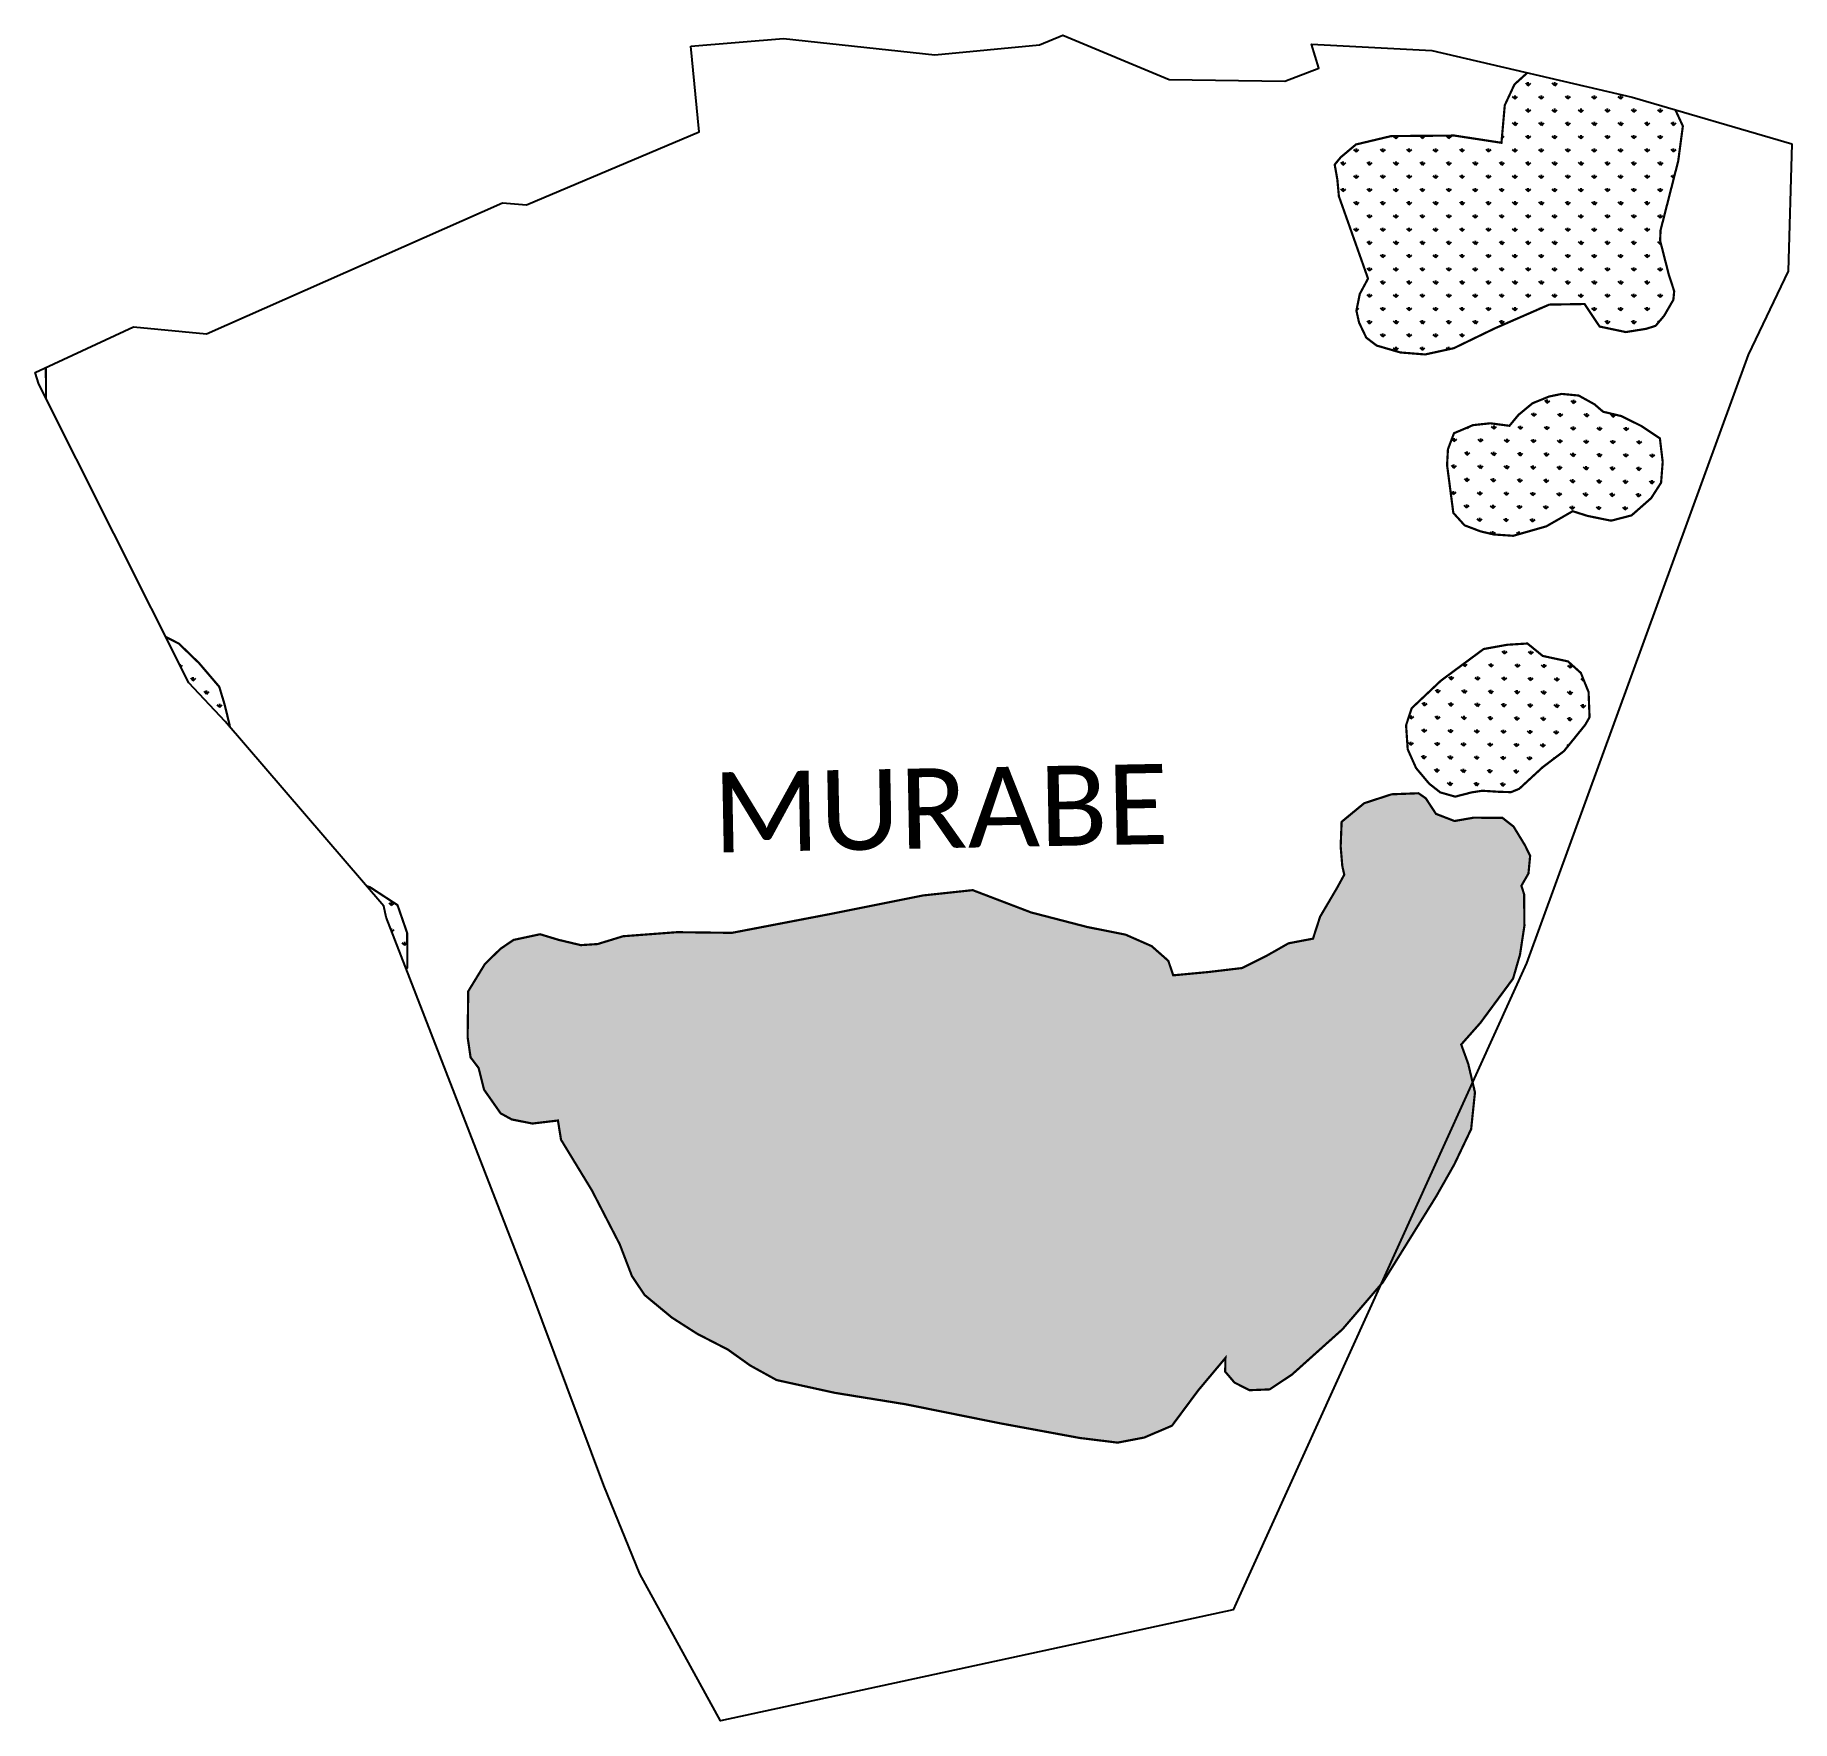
# Model space of a CAD drawing. Header units: metres. Extents: x 257914 to 260301, y 2182873 to 2185163.
import ezdxf

# ---------------------------------------------------------------- set-up
doc = ezdxf.new("R2010")
doc.units = ezdxf.units.M
for name, color, linetype in [('MANGROOVES', 112, 'Continuous'), ('village', 3, 'Continuous'), ('VILLAGE NAME', 250, 'Continuous')]:
    doc.layers.add(name, color=color, linetype=linetype)
doc.styles.get("Standard").update_dxf_attribs({"font": 'simplex.shx'})

msp = doc.modelspace()

# ---------------------------------------------------------------- hatches: boundary and pattern name
at = {"layer": 'MANGROOVES'}
h = msp.add_hatch(dxfattribs=at)
h.set_pattern_fill('GRASS', color=256)
h.paths.add_polyline_path([(260146.3, 2184991.7), (260152.6, 2185039.1), (260142.4, 2185061.1), (260142.4, 2185061.1), (260083.7, 2185078.3), (259941.3, 2185111.5), (259923.8, 2185095.7), (259910.6, 2185067.4), (259906.1, 2185016.4), (259842.1, 2185026.2), (259756.3, 2185025.5), (259708.4, 2185014.1), (259687.8, 2184996.8), (259679.5, 2184986.8), (259683.1, 2184966.5), (259685.2, 2184943.7), (259724.8, 2184831.9), (259713.6, 2184811.1), (259709, 2184788.4), (259712.6, 2184772.2), (259722.4, 2184751.7), (259736.5, 2184741), (259768.7, 2184731.6), (259802.4, 2184728.9), (259841.4, 2184737.4), (259896.8, 2184764.2), (259971, 2184796.6), (260019, 2184797.4), (260039.5, 2184766.8), (260075.1, 2184759.3), (260102.7, 2184763.7), (260115.6, 2184767.8), (260127.1, 2184781.4), (260139.7, 2184803.1), (260140.8, 2184814.9), (260133.5, 2184837.3), (260121.7, 2184883.5), (260122.3, 2184897.6)])
h = msp.add_hatch(dxfattribs=at)
h.set_pattern_fill('GRASS', color=256)
h.paths.add_polyline_path([(257928.2, 2184711.2), (257913.6, 2184704.4), (257918.5, 2184688.4), (257928.4, 2184668.8)])
h = msp.add_hatch(dxfattribs=at)
h.set_pattern_fill('GRASS', color=256, angle=-0.7010896)
h.paths.add_polyline_path([(259916.9, 2184632), (259929.3, 2184646.9), (259948.3, 2184662.6), (259971, 2184671.8), (259988, 2184675.3), (260011, 2184673.1), (260032.5, 2184661.2), (260044.2, 2184651.1), (260069, 2184645.2), (260096.2, 2184631.7), (260121.4, 2184614.9), (260125.2, 2184582.9), (260123, 2184554.7), (260109.5, 2184533.7), (260082.9, 2184510.3), (260055, 2184503.1), (260023.1, 2184509.6), (260002.9, 2184516), (259967, 2184495.4), (259922.1, 2184482.6), (259895.5, 2184484.4), (259877.7, 2184488.6), (259856, 2184496.8), (259840.7, 2184513.7), (259832.2, 2184578.7), (259833.4, 2184600.2), (259841.6, 2184621.9), (259867.4, 2184632.9), (259891, 2184635.4)])
h = msp.add_hatch(dxfattribs=at)
h.set_pattern_fill('GRASS', color=256)
h.paths.add_polyline_path([(258136.4, 2184309.6), (258109, 2184336.1), (258090.8, 2184345.4), (258122.3, 2184282.7), (258171.9, 2184230.2), (258178.2, 2184222.8), (258177.7, 2184226.4), (258170.9, 2184254), (258163.8, 2184277.5)])
h = msp.add_hatch(dxfattribs=at)
h.set_pattern_fill('GRASS', color=256, angle=-0.7010896)
h.paths.add_polyline_path([(259930.2, 2184138.9), (259962, 2184168.2), (259991.1, 2184190.2), (260019.9, 2184225.8), (260025.8, 2184236.2), (260024.5, 2184270.3), (260014, 2184296.3), (259996.5, 2184312), (259962.2, 2184319.4), (259941.4, 2184336.3), (259914, 2184334.6), (259881.9, 2184328.8), (259823.9, 2184285.9), (259784.1, 2184248.4), (259776.5, 2184225.2), (259778.7, 2184192.6), (259790.1, 2184167.1), (259807.9, 2184145.9), (259822.9, 2184134.1), (259843.2, 2184128.3), (259865.7, 2184134.1), (259880, 2184136.3), (259902.2, 2184134.9), (259919.1, 2184134.4)])
h = msp.add_hatch(dxfattribs=at)
h.set_pattern_fill('GRASS', color=256, angle=-0.7010896)
h.paths.add_polyline_path([(258563.7, 2183933.7), (258545.9, 2183921.6), (258524.8, 2183901), (258502.1, 2183863.9), (258501.3, 2183801.5), (258505.3, 2183774.2), (258516.3, 2183759.6), (258523.6, 2183730.3), (258546.2, 2183698.1), (258561.4, 2183689.8), (258589.3, 2183684.3), (258624, 2183688.4), (258628.2, 2183662.3), (258670.1, 2183593.6), (258708, 2183520.2), (258724.5, 2183477.2), (258741.8, 2183451.4), (258778.9, 2183420.7), (258813.3, 2183398.7), (258854.9, 2183377.3), (258885.2, 2183355.7), (258921.1, 2183335.9), (259000.4, 2183318.5), (259096.4, 2183303), (259225.1, 2183277.1), (259333.2, 2183257.2), (259384.5, 2183250.9), (259420.7, 2183257.8), (259458.4, 2183273.9), (259494, 2183321.8), (259531, 2183365.9), (259530.7, 2183347.3), (259543.3, 2183332.5), (259563.7, 2183322.1), (259591.1, 2183323.2), (259621.5, 2183343.4), (259690.1, 2183404.9), (259745, 2183468.8), (259817.6, 2183585.7), (259842.1, 2183628.9), (259864.9, 2183676.7), (259870.1, 2183726.6), (259861, 2183765.2), (259851.4, 2183791.6), (259877.6, 2183821.2), (259921.9, 2183881.2), (259931.3, 2183913.7), (259937.3, 2183953), (259936.9, 2183995.6), (259933.2, 2184007.3), (259942.8, 2184023.9), (259945.1, 2184048), (259937.9, 2184062.5), (259922.5, 2184087.7), (259907.4, 2184099.5), (259868.2, 2184099.7), (259842.3, 2184095.2), (259817.1, 2184104.9), (259803.2, 2184126.1), (259793.4, 2184132.9), (259756.9, 2184131.5), (259719.6, 2184119.4), (259688.9, 2184094.1), (259687.6, 2184060.6), (259689.8, 2184034.2), (259692.5, 2184022.3), (259682.6, 2184004.2), (259659.7, 2183965.3), (259650, 2183935.4), (259616.8, 2183929.1), (259587.4, 2183912.4), (259553.7, 2183895.5), (259508.1, 2183890.1), (259460.1, 2183885.6), (259453.4, 2183905.3), (259430.7, 2183925.3), (259395.2, 2183940.9), (259343.4, 2183951.2), (259267, 2183971), (259187.6, 2184001.3), (259120.1, 2183994.1), (258995.7, 2183969.2), (258860.4, 2183943.3), (258785.7, 2183944.2), (258739.2, 2183940.7), (258712.6, 2183938.7), (258678, 2183928.1), (258655.1, 2183926.6), (258624.9, 2183933.8), (258599.8, 2183941.4)])
h = msp.add_hatch(dxfattribs=at)
h.set_pattern_fill('GRASS', color=256)
h.paths.add_polyline_path([(258406, 2183981), (258368.7, 2184005.3), (258364.3, 2184006.7), (258387.6, 2183979.6), (258390.8, 2183964.4), (258417.9, 2183894.5), (258419.4, 2183896.2), (258419.2, 2183942.9)])

# ---------------------------------------------------------------- linework, layer by layer
at = {"color": 3, "flags": 128}
msp.add_lwpolyline([(258804.5, 2185147.6), (258930.7, 2185158.2)], dxfattribs=at)
at = {"layer": 'MANGROOVES', "const_width": 2.97, "flags": 128}
for points in [[(260142.4, 2185061.1), (260142.4, 2185061.1), (260152.6, 2185039.1), (260146.3, 2184991.7), (260122.3, 2184897.6), (260121.7, 2184883.5), (260133.5, 2184837.3), (260140.8, 2184814.9), (260139.7, 2184803.1), (260127.1, 2184781.4), (260115.6, 2184767.8), (260102.7, 2184763.7), (260075.1, 2184759.3), (260039.5, 2184766.8), (260019, 2184797.4), (259971, 2184796.6), (259896.8, 2184764.2), (259841.4, 2184737.4), (259802.4, 2184728.9), (259768.7, 2184731.6), (259736.5, 2184741), (259722.4, 2184751.7), (259712.6, 2184772.2), (259709, 2184788.4), (259713.6, 2184811.1), (259724.8, 2184831.9), (259685.2, 2184943.7), (259683.1, 2184966.5), (259679.5, 2184986.8), (259687.8, 2184996.8), (259708.4, 2185014.1), (259756.3, 2185025.5), (259842.1, 2185026.2), (259906.1, 2185016.4), (259910.6, 2185067.4), (259923.8, 2185095.7), (259941.3, 2185111.5)], [(257928.4, 2184668.8), (257928.2, 2184711.2)], [(258178.2, 2184222.8), (258177.7, 2184226.4), (258170.9, 2184254), (258163.8, 2184277.5), (258136.4, 2184309.6), (258109, 2184336.1), (258090.8, 2184345.4)], [(258417.9, 2183894.5), (258419.4, 2183896.2), (258419.2, 2183942.9), (258406, 2183981), (258368.7, 2184005.3), (258364.3, 2184006.7)]]:
    msp.add_lwpolyline(points, dxfattribs=at)
for points in [[(259916.9, 2184632), (259929.3, 2184646.9), (259948.3, 2184662.6), (259971, 2184671.8), (259988, 2184675.3), (260011, 2184673.1), (260032.5, 2184661.2), (260044.2, 2184651.1), (260069, 2184645.2), (260096.2, 2184631.7), (260121.4, 2184614.9), (260125.2, 2184582.9), (260123, 2184554.7), (260109.5, 2184533.7), (260082.9, 2184510.3), (260055, 2184503.1), (260023.1, 2184509.6), (260002.9, 2184516), (259967, 2184495.4), (259922.1, 2184482.6), (259895.5, 2184484.4), (259877.7, 2184488.6), (259856, 2184496.8), (259840.7, 2184513.7), (259832.2, 2184578.7), (259833.4, 2184600.2), (259841.6, 2184621.9), (259867.4, 2184632.9), (259891, 2184635.4)], [(259930.2, 2184138.9), (259962, 2184168.2), (259991.1, 2184190.2), (260019.9, 2184225.8), (260025.8, 2184236.2), (260024.5, 2184270.3), (260014, 2184296.3), (259996.5, 2184312), (259962.2, 2184319.4), (259941.4, 2184336.3), (259914, 2184334.6), (259881.9, 2184328.8), (259823.9, 2184285.9), (259784.1, 2184248.4), (259776.5, 2184225.2), (259778.7, 2184192.6), (259790.1, 2184167.1), (259807.9, 2184145.9), (259822.9, 2184134.1), (259843.2, 2184128.3), (259865.7, 2184134.1), (259880, 2184136.3), (259902.2, 2184134.9), (259919.1, 2184134.4)], [(258563.7, 2183933.7), (258545.9, 2183921.6), (258524.8, 2183901), (258502.1, 2183863.9), (258501.3, 2183801.5), (258505.3, 2183774.2), (258516.3, 2183759.6), (258523.6, 2183730.3), (258546.2, 2183698.1), (258561.4, 2183689.8), (258589.3, 2183684.3), (258624, 2183688.4), (258628.2, 2183662.3), (258670.1, 2183593.6), (258708, 2183520.2), (258724.5, 2183477.2), (258741.8, 2183451.4), (258778.9, 2183420.7), (258813.3, 2183398.7), (258854.9, 2183377.3), (258885.2, 2183355.7), (258921.1, 2183335.9), (259000.4, 2183318.5), (259096.4, 2183303), (259225.1, 2183277.1), (259333.2, 2183257.2), (259384.5, 2183250.9), (259420.7, 2183257.8), (259458.4, 2183273.9), (259494, 2183321.8), (259531, 2183365.9), (259530.7, 2183347.3), (259543.3, 2183332.5), (259563.7, 2183322.1), (259591.1, 2183323.2), (259621.5, 2183343.4), (259690.1, 2183404.9), (259745, 2183468.8), (259817.6, 2183585.7), (259842.1, 2183628.9), (259864.9, 2183676.7), (259870.1, 2183726.6), (259861, 2183765.2), (259851.4, 2183791.6), (259877.6, 2183821.2), (259921.9, 2183881.2), (259931.3, 2183913.7), (259937.3, 2183953), (259936.9, 2183995.6), (259933.2, 2184007.3), (259942.8, 2184023.9), (259945.1, 2184048), (259937.9, 2184062.5), (259922.5, 2184087.7), (259907.4, 2184099.5), (259868.2, 2184099.7), (259842.3, 2184095.2), (259817.1, 2184104.9), (259803.2, 2184126.1), (259793.4, 2184132.9), (259756.9, 2184131.5), (259719.6, 2184119.4), (259688.9, 2184094.1), (259687.6, 2184060.6), (259689.8, 2184034.2), (259692.5, 2184022.3), (259682.6, 2184004.2), (259659.7, 2183965.3), (259650, 2183935.4), (259616.8, 2183929.1), (259587.4, 2183912.4), (259553.7, 2183895.5), (259508.1, 2183890.1), (259460.1, 2183885.6), (259453.4, 2183905.3), (259430.7, 2183925.3), (259395.2, 2183940.9), (259343.4, 2183951.2), (259267, 2183971), (259187.6, 2184001.3), (259120.1, 2183994.1), (258995.7, 2183969.2), (258860.4, 2183943.3), (258785.7, 2183944.2), (258739.2, 2183940.7), (258712.6, 2183938.7), (258678, 2183928.1), (258655.1, 2183926.6), (258624.9, 2183933.8), (258599.8, 2183941.4)]]:
    msp.add_lwpolyline(points, close=True, dxfattribs=at)
at = {"layer": 'village', "color": 3}
for points in [[(260300.7, 2185014.8, 0), (260295.7, 2184841.8, 0), (260241.2, 2184728.3, 0), (259940.1, 2183902.2, 0), (259549.6, 2183041.9, 0), (259541.5, 2183024, 0), (258844.9, 2182873, 0), (258735.2, 2183072.8, 0), (258686.2, 2183192.6, 0), (258586, 2183461.6, 0), (258390.8, 2183964.4, 0), (258387.6, 2183979.6, 0), (258171.9, 2184230.2, 0), (258122.3, 2184282.7, 0), (257918.5, 2184688.4, 0), (257913.6, 2184704.4, 0), (258047.4, 2184766.4, 0), (258146.5, 2184756.8, 0), (258548.5, 2184934.7, 0), (258581.3, 2184932.1, 0), (258815.9, 2185031.3, 0), (258804.5, 2185147.6, 0)], [(258930.7, 2185158.2, 0), (259136.2, 2185136, 0), (259278.3, 2185149.5, 0), (259310.3, 2185162.6, 0), (259454.5, 2185102.2, 0), (259611.7, 2185100, 0), (259657.8, 2185117.9, 0), (259648.2, 2185150.5, 0), (259811.6, 2185141.8, 0), (260083.7, 2185078.3, 0), (260300.7, 2185014.8, 0)]]:
    msp.add_polyline3d(points, dxfattribs=at)

# ---------------------------------------------------------------- texts
at = {"layer": 'VILLAGE NAME', "insert": (258833.5, 2184161.1), "char_height": 108.748, "attachment_point": 1, "rotation": 1.1028}
msp.add_mtext_dynamic_manual_height_columns('{\\fCalibri|b0|i0|c0|p34;MURABE}', width=726.929, gutter_width=543.7, heights=[0], dxfattribs=at)

doc.saveas('drawing.dxf')
